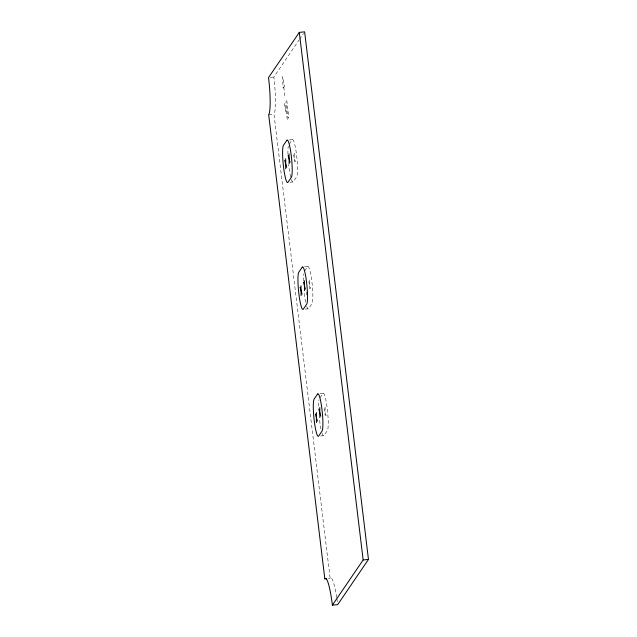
<?xml version="1.0" encoding="UTF-8"?>
<svg xmlns="http://www.w3.org/2000/svg" width="637" height="637" viewBox="0 0 637 637"><rect width="100%" height="100%" fill="white"/><g stroke="black" fill="none" stroke-linecap="round" stroke-linejoin="round"><path stroke-width="0.48" stroke-dasharray="3.19 2.39" d="M336.726 597.546A32.336 4.284 84.3 0 0 330.149 578.34L273.982 114.206A32.336 4.284 84.3 0 0 273.846 77.045L299.024 40.067M299.589 39.247L303.507 33.49M286.172 110.886L285.917 111.26A4.156 0.549 84.3 0 1 284.946 107.884A4.156 0.549 84.3 0 1 284.93 103.106L287.279 119.581M289.262 144.066L292.176 139.79A18.863 2.5 84.3 0 1 296.571 155.11A18.863 2.5 84.3 0 1 296.651 176.791L293.251 181.776A18.863 2.5 84.3 0 1 291.069 178.607M304.613 270.932L307.528 266.656A18.863 2.5 84.3 0 1 311.923 281.984A18.863 2.5 84.3 0 1 312.003 303.666L308.611 308.65A18.863 2.5 84.3 0 1 306.692 306.365M319.965 397.807L322.879 393.531A18.863 2.5 84.3 0 1 327.283 408.858A18.863 2.5 84.3 0 1 327.354 430.532L323.962 435.525A18.863 2.5 84.3 0 1 322.043 433.232M270.303 77.395L273.846 77.045M268.671 114.732L273.982 114.206M289.262 139.949L292.805 139.591M289.962 182.238L292.614 181.967M304.621 266.823L308.165 266.465M305.314 309.104L307.974 308.841M319.973 393.69L323.516 393.34M320.666 435.979L323.325 435.716M328.381 578.523L330.149 578.34M293.394 154.751L295.425 161.822M308.746 281.626L310.784 288.696M324.106 408.492L326.136 415.571M286.769 100.399L288.402 113.84A3.726 0.494 84.3 0 1 288.418 118.124A3.726 0.494 84.3 0 1 287.542 115.098L285.917 101.657M283.799 87.102L285.097 97.875M325.101 407.027L325.133 417.036M309.749 280.161L309.781 290.161M306.373 291.818L306.389 295.154M294.398 153.286L294.429 163.287M336.877 598.533A32.336 4.284 84.3 0 1 337.443 602.586M320.968 429.019A18.863 2.5 84.3 0 1 319.336 418.246M318.611 406.183A18.863 2.5 84.3 0 1 319.002 399.972M290.663 177.062A18.863 2.5 84.3 0 1 288.633 164.505M287.924 154.098A18.863 2.5 84.3 0 1 288.29 146.223M305.617 302.153A18.863 2.5 84.3 0 1 303.984 291.372M303.276 280.973A18.863 2.5 84.3 0 1 303.523 273.846M284.5 86.075L283.099 88.129L282.541 76.727L284.5 86.075"/><path stroke-width="0.96" d="M299.302 32.383L268.535 77.571A32.336 4.284 84.3 0 1 268.671 114.732L324.83 578.874A32.336 4.284 84.3 0 1 332.379 605.15L337.698 604.617L368.465 559.429L304.621 31.85L299.302 32.383L363.154 559.955L332.379 605.15M363.154 559.955L368.465 559.429M324.83 578.874L326.606 578.699M288.083 155.285L290.114 162.355M284.683 160.269L286.714 167.348M303.435 282.151L305.465 289.23M300.035 287.144L302.065 294.214M318.787 409.026L320.817 416.096M315.387 414.018L317.417 421.089M319.782 407.561L319.822 417.569M316.39 412.553L316.422 422.554M304.43 280.686L304.47 290.695M301.03 285.679L301.07 295.679M289.079 153.82L289.11 163.82M285.679 158.804L285.718 168.813M286.857 140.315L283.457 145.308A18.863 2.5 84.3 0 0 283.537 166.982A18.863 2.5 84.3 0 0 287.94 182.309L291.332 177.325A18.863 2.5 84.3 0 0 291.26 155.643A18.863 2.5 84.3 0 0 286.857 140.315M302.209 267.19L298.817 272.174A18.863 2.5 84.3 0 0 298.888 293.856A18.863 2.5 84.3 0 0 303.292 309.184L306.692 304.191A18.863 2.5 84.3 0 0 306.612 282.517A18.863 2.5 84.3 0 0 302.209 267.19M317.56 394.064L314.168 399.049A18.863 2.5 84.3 0 0 314.24 420.731A18.863 2.5 84.3 0 0 318.643 436.058L322.043 431.066A18.863 2.5 84.3 0 0 321.964 409.392A18.863 2.5 84.3 0 0 317.56 394.064"/></g></svg>
